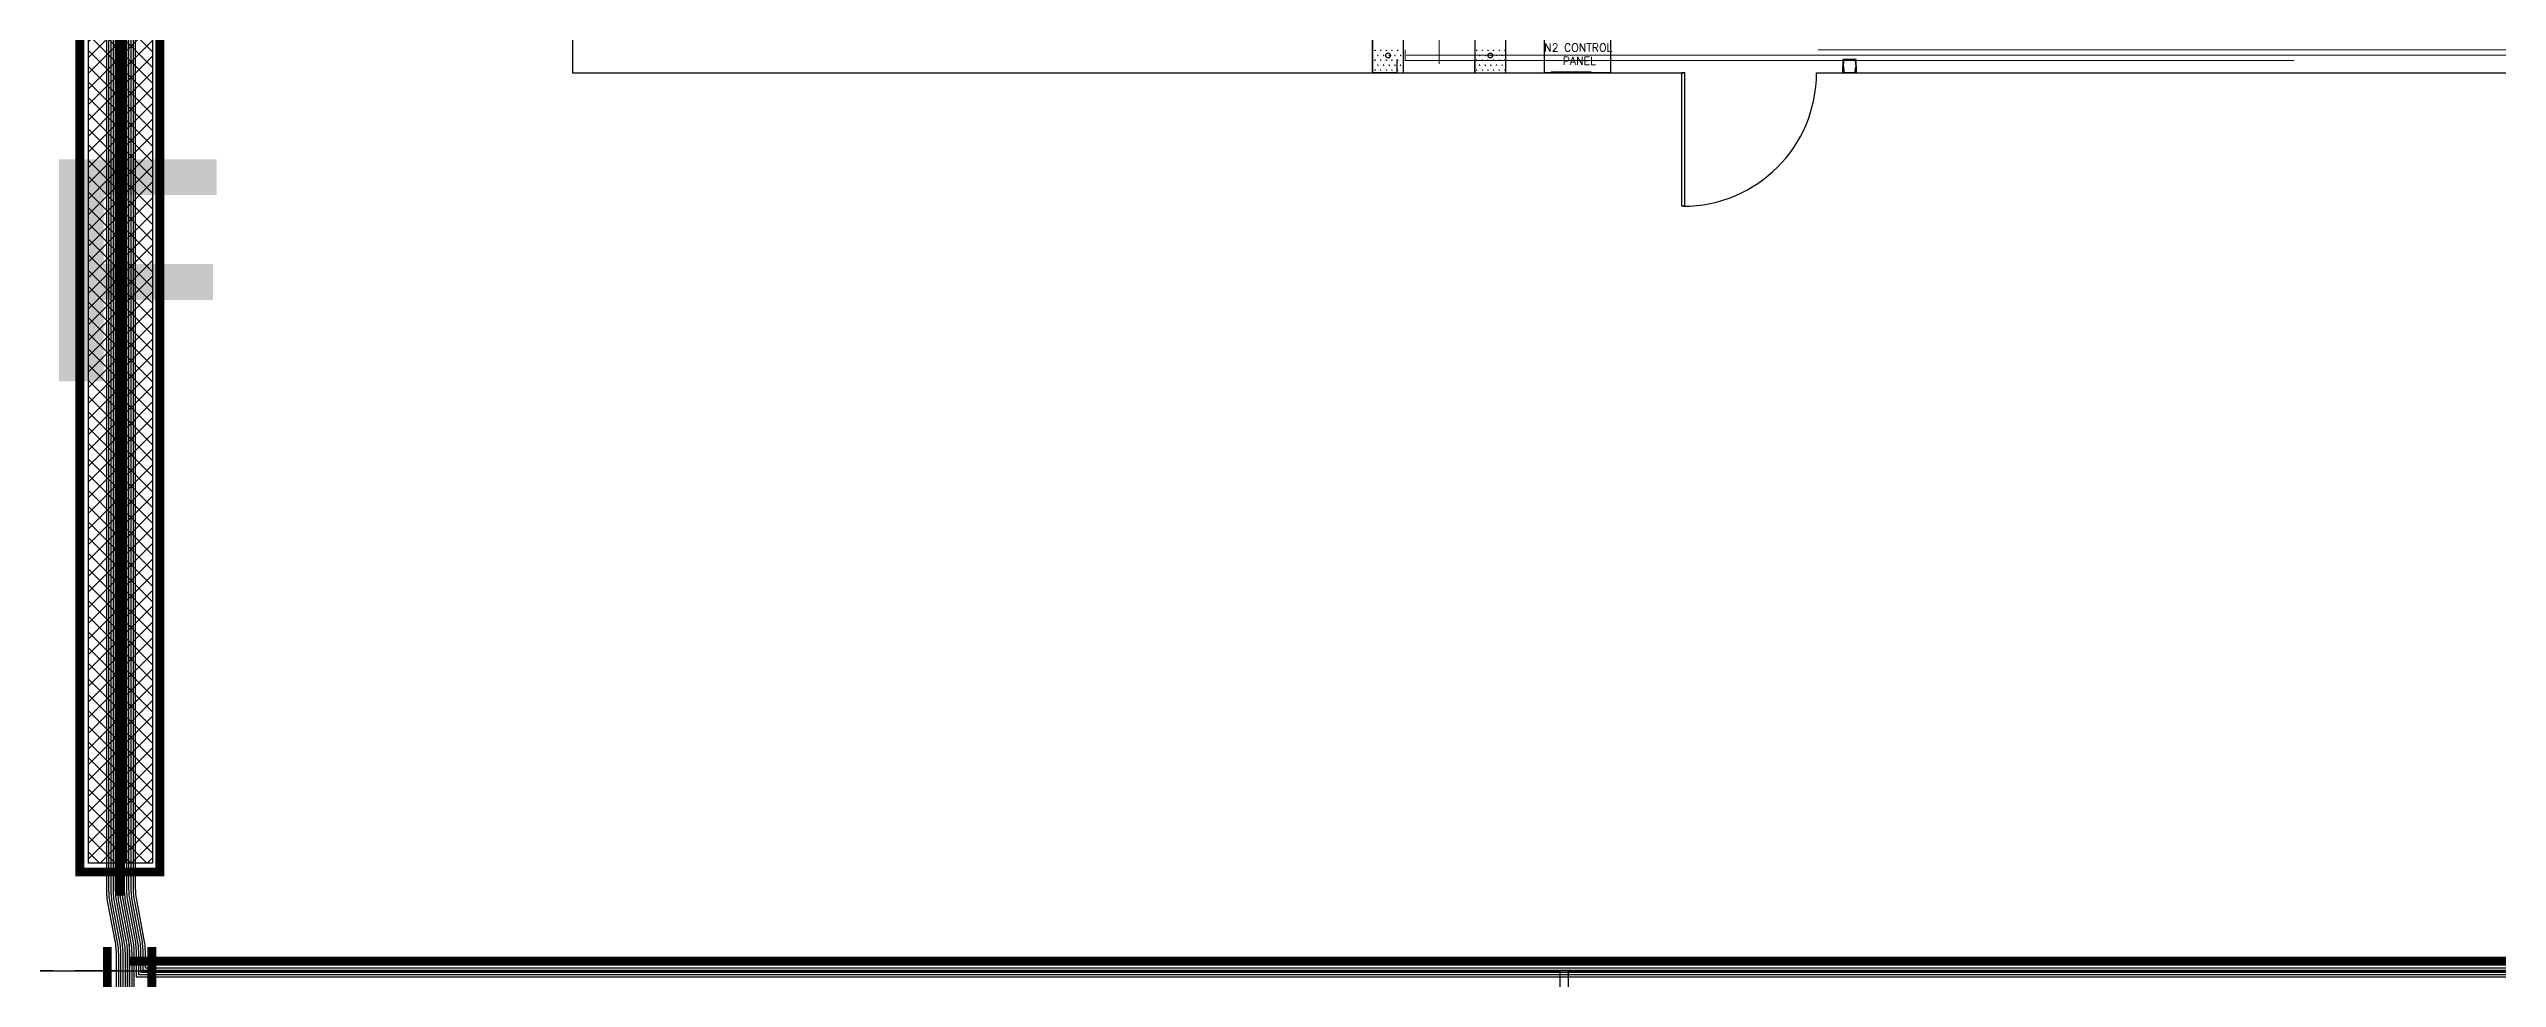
# Model space of a CAD drawing. Header units: metres. Extents: x 530339 to 530792, y 2674872 to 2675147.
# Drawn here: x 530548.4 to 530575.93, y 2674981.5 to 2674991.95 of the extents above; entities that cross this region are included whole.
import ezdxf
from ezdxf.enums import TextEntityAlignment as Align

# ---------------------------------------------------------------- set-up
doc = ezdxf.new("R2010")
doc.units = ezdxf.units.M
for name, pattern in [('CENTER', [2, 1.25, -0.25, 0.25, -0.25]), ('CENTER2', [1.125, 0.75, -0.125, 0.125, -0.125]), ('DASHED', [0.75, 0.5, -0.25]), ('HIDDEN', [0.375, 0.25, -0.125])]:
    doc.linetypes.add(name, pattern=pattern)
for name, color, linetype in [('300mm Hume Pipe', 74, 'Continuous'), ('E-Inverter Grouping', 2, 'Continuous'), ('Excavation', 7, 'Continuous'), ('IDT', 7, 'Continuous'), ('LT Cable(AG) INV to LT Panel BL-01', 2, 'Continuous'), ('Messenger Wire Block-01 (Master Path)', 30, 'Continuous'), ('Messenger Wire Block-01 (MW Path)', 191, 'Continuous'), ('Messenger Wire Exc Link', 7, 'Continuous'), ('MMS Table Block-01', 8, 'Continuous'), ('Section Marking BL-01', 2, 'Continuous'), ('Trench (AC)-BL01', 14, 'Continuous')]:
    doc.layers.add(name, color=color, linetype=linetype)
doc.styles.add('BoldTextStyle', font='arialbd.ttf')
doc.styles.add('RomanS', font='romans.shx')
doc.styles.get("Standard").update_dxf_attribs({"font": 'Adani Regular.ttf'})
doc.linetypes.add('FOUNDATION LAYOUT$0$FENCELINE1', pattern='A,6.35,-2.54,[133,ltypeshp.shx,S=2.54,R=0,X=-2.54,Y=0],-2.54,25.4', length=36.83)
pattern_1 = [(45, (-2272.34, 956.40412), (-0.0883883476483, 0.0883883476483), []), (135, (-2272.34, 956.40412), (-0.0883883476483, -0.0883883476483), [])]

# ---------------------------------------------------------------- blocks, each defined once
blk = doc.blocks.new('MMS Table (32.292 x 4.788)')
at = {"color": 0}
blk.add_lwpolyline([(0, -0.002), (0, 4.786), (32.292, 4.786), (32.292, -0.002)], close=True, dxfattribs=at)
at = {"color": 7}
blk.add_attdef('ID1', text='', height=1.8, dxfattribs=at).set_placement((16.146, 2.392), align=Align.MIDDLE_CENTER)
blk = doc.blocks.new('IDT')
at = {"layer": 'IDT', "linetype": 'Continuous'}
for p, q in [((21.394, 23.986), (21.427, 23.986)), ((21.394, 22.486), (21.427, 22.486))]:
    blk.add_line(p, q, dxfattribs=at)
at = {"layer": 'IDT'}
for p, q in [((21.394, 23.986), (21.394, 22.486)), ((21.427, 23.986), (21.427, 22.486))]:
    blk.add_line(p, q, dxfattribs=at)
at = {"layer": 'IDT', "color": 8, "linetype": 'DASHED', "lineweight": 0, "ltscale": 20}
for p, q in [((24.537, 22.345), (9.893, 22.345)), ((24.537, 22.345), (9.893, 22.345)), ((24.537, 22.225), (24.537, 22.345)), ((24.537, 22.225), (24.537, 22.345)), ((9.893, 22.225), (24.537, 22.225)), ((9.893, 22.225), (24.537, 22.225))]:
    blk.add_line(p, q, dxfattribs=at)
at = {"layer": 'IDT', "color": 3}
for p, q in [((19.465, 22.411), (19.465, 22.486)), ((19.465, 22.486), (19.615, 22.486)), ((19.465, 22.411), (19.465, 22.411)), ((19.465, 22.411), (19.465, 22.336)), ((19.465, 22.411), (19.465, 22.411)), ((19.465, 22.336), (19.615, 22.336)), ((19.476, 22.471), (19.47, 22.416)), ((19.476, 22.351), (19.47, 22.407)), ((19.593, 22.48), (19.486, 22.48)), ((19.593, 22.342), (19.486, 22.342)), ((19.609, 22.416), (19.603, 22.471)), ((19.609, 22.407), (19.603, 22.351)), ((19.615, 22.411), (19.614, 22.411)), ((19.615, 22.411), (19.614, 22.411)), ((19.615, 22.486), (19.615, 22.411)), ((19.615, 22.336), (19.615, 22.411))]:
    blk.add_line(p, q, dxfattribs=at)
at = {"layer": 'IDT', "color": 7, "ltscale": 0.1}
for p, q in [((22.974, 22.481), (22.224, 22.481)), ((22.224, 22.481), (22.224, 22.081)), ((22.447, 22.479), (22.897, 22.479)), ((22.974, 22.081), (22.974, 22.481))]:
    blk.add_line(p, q, dxfattribs=at)
at = {"layer": 'IDT', "color": 8}
for p, q in [((23.405, 22.485), (23.405, 21.685)), ((23.755, 22.485), (23.405, 22.485)), ((23.755, 21.685), (23.755, 22.485)), ((24.555, 22.485), (24.555, 21.685)), ((24.905, 22.485), (24.555, 22.485)), ((24.905, 21.685), (24.905, 22.485))]:
    blk.add_line(p, q, dxfattribs=at)
at = {"layer": 'IDT', "color": 8, "linetype": 'HIDDEN', "ltscale": 2}
for p, q in [((23.406, 22.486), (23.406, 21.686)), ((23.756, 22.486), (23.406, 22.486)), ((23.406, 22.486), (23.406, 21.686)), ((23.756, 22.486), (23.406, 22.486)), ((23.756, 22.486), (23.756, 22.336)), ((23.756, 22.486), (23.756, 22.336)), ((24.626, 22.486), (24.906, 22.486)), ((24.626, 22.486), (24.626, 22.336)), ((24.626, 22.486), (24.906, 22.486)), ((24.626, 22.486), (24.626, 22.336)), ((24.906, 22.486), (24.906, 21.686)), ((24.906, 22.486), (24.906, 21.686))]:
    blk.add_line(p, q, dxfattribs=at)
at = {"layer": 'IDT', "color": 8, "linetype": 'Continuous'}
for p, q in [((23.413, 22.453), (23.421, 22.453)), ((23.413, 22.343), (23.421, 22.343)), ((23.415, 22.453), (23.414, 22.455)), ((23.415, 22.343), (23.414, 22.345)), ((23.416, 22.453), (23.416, 22.456)), ((23.416, 22.343), (23.416, 22.346)), ((23.417, 22.453), (23.417, 22.457)), ((23.417, 22.343), (23.417, 22.347)), ((23.418, 22.453), (23.418, 22.456)), ((23.418, 22.343), (23.418, 22.346)), ((23.419, 22.453), (23.42, 22.455)), ((23.419, 22.343), (23.42, 22.345)), ((23.447, 22.398), (23.445, 22.4)), ((23.445, 22.398), (23.452, 22.398)), ((23.448, 22.398), (23.448, 22.401)), ((23.449, 22.398), (23.449, 22.402)), ((23.45, 22.398), (23.45, 22.401)), ((23.451, 22.398), (23.452, 22.4)), ((23.476, 22.453), (23.484, 22.453)), ((23.476, 22.343), (23.484, 22.343)), ((23.478, 22.453), (23.477, 22.455)), ((23.478, 22.343), (23.477, 22.345)), ((23.479, 22.453), (23.479, 22.456)), ((23.479, 22.343), (23.479, 22.346)), ((23.48, 22.453), (23.48, 22.457)), ((23.48, 22.343), (23.48, 22.347)), ((23.481, 22.453), (23.481, 22.456)), ((23.481, 22.343), (23.481, 22.346)), ((23.482, 22.453), (23.484, 22.455)), ((23.482, 22.343), (23.484, 22.345)), ((23.508, 22.398), (23.516, 22.398)), ((23.51, 22.398), (23.509, 22.4)), ((23.511, 22.398), (23.511, 22.401)), ((23.512, 22.398), (23.512, 22.402)), ((23.513, 22.398), (23.513, 22.401)), ((23.514, 22.398), (23.515, 22.4)), ((23.54, 22.453), (23.548, 22.453)), ((23.54, 22.343), (23.548, 22.343)), ((23.542, 22.453), (23.541, 22.455)), ((23.542, 22.343), (23.541, 22.345)), ((23.543, 22.453), (23.543, 22.456)), ((23.543, 22.343), (23.543, 22.346)), ((23.544, 22.453), (23.544, 22.457)), ((23.544, 22.343), (23.544, 22.347)), ((23.545, 22.453), (23.545, 22.456)), ((23.545, 22.343), (23.545, 22.346)), ((23.546, 22.453), (23.547, 22.455)), ((23.546, 22.343), (23.547, 22.345)), ((23.574, 22.398), (23.572, 22.4)), ((23.572, 22.398), (23.579, 22.398)), ((23.575, 22.398), (23.575, 22.401)), ((23.576, 22.398), (23.576, 22.402)), ((23.577, 22.398), (23.577, 22.401)), ((23.578, 22.398), (23.579, 22.4)), ((23.603, 22.453), (23.611, 22.453)), ((23.603, 22.343), (23.611, 22.343)), ((23.605, 22.453), (23.604, 22.455)), ((23.605, 22.343), (23.604, 22.345)), ((23.606, 22.453), (23.606, 22.456)), ((23.606, 22.343), (23.606, 22.346)), ((23.607, 22.453), (23.607, 22.457)), ((23.607, 22.343), (23.607, 22.347)), ((23.608, 22.453), (23.608, 22.456)), ((23.608, 22.343), (23.608, 22.346)), ((23.609, 22.453), (23.611, 22.455)), ((23.609, 22.343), (23.611, 22.345)), ((23.635, 22.398), (23.643, 22.398)), ((23.637, 22.398), (23.636, 22.4)), ((23.638, 22.398), (23.638, 22.401)), ((23.639, 22.398), (23.639, 22.402)), ((23.64, 22.398), (23.64, 22.401)), ((23.641, 22.398), (23.642, 22.4)), ((23.667, 22.453), (23.675, 22.453)), ((23.667, 22.343), (23.675, 22.343)), ((23.669, 22.453), (23.668, 22.455)), ((23.669, 22.343), (23.668, 22.345)), ((23.67, 22.453), (23.67, 22.456)), ((23.67, 22.343), (23.67, 22.346)), ((23.671, 22.453), (23.671, 22.457)), ((23.671, 22.343), (23.671, 22.347)), ((23.672, 22.453), (23.672, 22.456)), ((23.672, 22.343), (23.672, 22.346)), ((23.673, 22.453), (23.674, 22.455)), ((23.673, 22.343), (23.674, 22.345)), ((23.701, 22.398), (23.699, 22.4)), ((23.699, 22.398), (23.706, 22.398)), ((23.702, 22.398), (23.702, 22.401)), ((23.703, 22.398), (23.703, 22.402)), ((23.704, 22.398), (23.704, 22.401)), ((23.705, 22.398), (23.706, 22.4)), ((23.73, 22.453), (23.738, 22.453)), ((23.73, 22.343), (23.738, 22.343)), ((23.732, 22.453), (23.731, 22.455)), ((23.732, 22.343), (23.731, 22.345)), ((23.733, 22.453), (23.733, 22.456)), ((23.733, 22.343), (23.733, 22.346)), ((23.734, 22.453), (23.734, 22.457)), ((23.734, 22.343), (23.734, 22.347)), ((23.735, 22.453), (23.735, 22.456)), ((23.735, 22.343), (23.735, 22.346)), ((23.736, 22.453), (23.738, 22.455)), ((23.736, 22.343), (23.738, 22.345)), ((24.556, 22.453), (24.564, 22.453)), ((24.556, 22.343), (24.564, 22.343)), ((24.558, 22.453), (24.557, 22.455)), ((24.558, 22.343), (24.557, 22.345)), ((24.559, 22.453), (24.559, 22.456)), ((24.559, 22.343), (24.559, 22.346)), ((24.56, 22.453), (24.56, 22.457)), ((24.56, 22.343), (24.56, 22.347)), ((24.561, 22.453), (24.561, 22.456)), ((24.561, 22.343), (24.561, 22.346)), ((24.562, 22.453), (24.563, 22.455)), ((24.562, 22.343), (24.563, 22.345)), ((24.59, 22.398), (24.588, 22.4)), ((24.588, 22.398), (24.595, 22.398)), ((24.591, 22.398), (24.591, 22.401)), ((24.592, 22.398), (24.592, 22.402)), ((24.593, 22.398), (24.593, 22.401)), ((24.594, 22.398), (24.595, 22.4)), ((24.619, 22.453), (24.627, 22.453)), ((24.619, 22.343), (24.627, 22.343)), ((24.621, 22.453), (24.62, 22.455)), ((24.621, 22.343), (24.62, 22.345)), ((24.622, 22.453), (24.622, 22.456)), ((24.622, 22.343), (24.622, 22.346)), ((24.623, 22.453), (24.623, 22.457)), ((24.623, 22.343), (24.623, 22.347)), ((24.624, 22.453), (24.624, 22.456)), ((24.624, 22.343), (24.624, 22.346)), ((24.625, 22.453), (24.627, 22.455)), ((24.625, 22.343), (24.627, 22.345)), ((24.651, 22.398), (24.659, 22.398)), ((24.653, 22.398), (24.652, 22.4)), ((24.654, 22.398), (24.654, 22.401)), ((24.655, 22.398), (24.655, 22.402)), ((24.656, 22.398), (24.656, 22.401)), ((24.657, 22.398), (24.658, 22.4)), ((24.683, 22.453), (24.691, 22.453)), ((24.683, 22.343), (24.691, 22.343)), ((24.685, 22.453), (24.684, 22.455)), ((24.685, 22.343), (24.684, 22.345)), ((24.686, 22.453), (24.686, 22.456)), ((24.686, 22.343), (24.686, 22.346)), ((24.687, 22.453), (24.687, 22.457)), ((24.687, 22.343), (24.687, 22.347)), ((24.688, 22.453), (24.688, 22.456)), ((24.688, 22.343), (24.688, 22.346)), ((24.689, 22.453), (24.69, 22.455)), ((24.689, 22.343), (24.69, 22.345)), ((24.717, 22.398), (24.715, 22.4)), ((24.715, 22.398), (24.722, 22.398)), ((24.718, 22.398), (24.718, 22.401)), ((24.719, 22.398), (24.719, 22.402)), ((24.72, 22.398), (24.72, 22.401)), ((24.721, 22.398), (24.722, 22.4)), ((24.746, 22.453), (24.754, 22.453)), ((24.746, 22.343), (24.754, 22.343)), ((24.748, 22.453), (24.747, 22.455)), ((24.748, 22.343), (24.747, 22.345)), ((24.749, 22.453), (24.749, 22.456)), ((24.749, 22.343), (24.749, 22.346)), ((24.75, 22.453), (24.75, 22.457)), ((24.75, 22.343), (24.75, 22.347)), ((24.751, 22.453), (24.751, 22.456)), ((24.751, 22.343), (24.751, 22.346)), ((24.752, 22.453), (24.754, 22.455)), ((24.752, 22.343), (24.754, 22.345)), ((24.778, 22.398), (24.786, 22.398)), ((24.78, 22.398), (24.779, 22.4)), ((24.781, 22.398), (24.781, 22.401)), ((24.782, 22.398), (24.782, 22.402)), ((24.783, 22.398), (24.783, 22.401)), ((24.784, 22.398), (24.785, 22.4)), ((24.81, 22.453), (24.818, 22.453)), ((24.81, 22.343), (24.818, 22.343)), ((24.812, 22.453), (24.811, 22.455)), ((24.812, 22.343), (24.811, 22.345)), ((24.813, 22.453), (24.813, 22.456)), ((24.813, 22.343), (24.813, 22.346)), ((24.814, 22.453), (24.814, 22.457)), ((24.814, 22.343), (24.814, 22.347)), ((24.815, 22.453), (24.815, 22.456)), ((24.815, 22.343), (24.815, 22.346)), ((24.816, 22.453), (24.817, 22.455)), ((24.816, 22.343), (24.817, 22.345)), ((24.844, 22.398), (24.842, 22.4)), ((24.842, 22.398), (24.849, 22.398)), ((24.845, 22.398), (24.845, 22.401)), ((24.846, 22.398), (24.846, 22.402)), ((24.847, 22.398), (24.847, 22.401)), ((24.848, 22.398), (24.849, 22.4)), ((24.873, 22.453), (24.881, 22.453)), ((24.873, 22.343), (24.881, 22.343)), ((24.875, 22.453), (24.874, 22.455)), ((24.875, 22.343), (24.874, 22.345)), ((24.876, 22.453), (24.876, 22.456)), ((24.876, 22.343), (24.876, 22.346)), ((24.877, 22.453), (24.877, 22.457)), ((24.877, 22.343), (24.877, 22.347)), ((24.878, 22.453), (24.878, 22.456)), ((24.878, 22.343), (24.878, 22.346)), ((24.879, 22.453), (24.881, 22.455)), ((24.879, 22.343), (24.881, 22.345)), ((24.905, 22.398), (24.905, 22.398)), ((23.413, 22.233), (23.421, 22.233)), ((23.415, 22.233), (23.414, 22.235)), ((23.416, 22.233), (23.416, 22.236)), ((23.417, 22.233), (23.417, 22.237)), ((23.418, 22.233), (23.418, 22.236)), ((23.419, 22.233), (23.42, 22.235)), ((23.447, 22.288), (23.445, 22.29)), ((23.445, 22.288), (23.452, 22.288)), ((23.448, 22.288), (23.448, 22.291)), ((23.449, 22.288), (23.449, 22.292)), ((23.45, 22.288), (23.45, 22.291)), ((23.451, 22.288), (23.452, 22.29)), ((23.476, 22.233), (23.484, 22.233)), ((23.478, 22.233), (23.477, 22.235)), ((23.479, 22.233), (23.479, 22.236)), ((23.48, 22.233), (23.48, 22.237)), ((23.481, 22.233), (23.481, 22.236)), ((23.482, 22.233), (23.484, 22.235)), ((23.508, 22.288), (23.516, 22.288)), ((23.51, 22.288), (23.509, 22.29)), ((23.511, 22.288), (23.511, 22.291)), ((23.512, 22.288), (23.512, 22.292)), ((23.513, 22.288), (23.513, 22.291)), ((23.514, 22.288), (23.515, 22.29)), ((23.54, 22.233), (23.548, 22.233)), ((23.542, 22.233), (23.541, 22.235)), ((23.543, 22.233), (23.543, 22.236)), ((23.544, 22.233), (23.544, 22.237)), ((23.545, 22.233), (23.545, 22.236)), ((23.546, 22.233), (23.547, 22.235)), ((23.574, 22.288), (23.572, 22.29)), ((23.572, 22.288), (23.579, 22.288)), ((23.575, 22.288), (23.575, 22.291)), ((23.576, 22.288), (23.576, 22.292)), ((23.577, 22.288), (23.577, 22.291)), ((23.578, 22.288), (23.579, 22.29)), ((23.603, 22.233), (23.611, 22.233)), ((23.605, 22.233), (23.604, 22.235)), ((23.606, 22.233), (23.606, 22.236)), ((23.607, 22.233), (23.607, 22.237)), ((23.608, 22.233), (23.608, 22.236)), ((23.609, 22.233), (23.611, 22.235)), ((23.635, 22.288), (23.643, 22.288)), ((23.637, 22.288), (23.636, 22.29)), ((23.638, 22.288), (23.638, 22.291)), ((23.639, 22.288), (23.639, 22.292)), ((23.64, 22.288), (23.64, 22.291)), ((23.641, 22.288), (23.642, 22.29)), ((23.667, 22.233), (23.675, 22.233)), ((23.669, 22.233), (23.668, 22.235)), ((23.67, 22.233), (23.67, 22.236)), ((23.671, 22.233), (23.671, 22.237)), ((23.672, 22.233), (23.672, 22.236)), ((23.673, 22.233), (23.674, 22.235)), ((23.701, 22.288), (23.699, 22.29)), ((23.699, 22.288), (23.706, 22.288)), ((23.702, 22.288), (23.702, 22.291)), ((23.703, 22.288), (23.703, 22.292)), ((23.704, 22.288), (23.704, 22.291)), ((23.705, 22.288), (23.706, 22.29)), ((23.73, 22.233), (23.738, 22.233)), ((23.732, 22.233), (23.731, 22.235)), ((23.733, 22.233), (23.733, 22.236)), ((23.734, 22.233), (23.734, 22.237)), ((23.735, 22.233), (23.735, 22.236)), ((23.736, 22.233), (23.738, 22.235)), ((24.556, 22.233), (24.564, 22.233)), ((24.558, 22.233), (24.557, 22.235)), ((24.559, 22.233), (24.559, 22.236)), ((24.56, 22.233), (24.56, 22.237)), ((24.561, 22.233), (24.561, 22.236)), ((24.562, 22.233), (24.563, 22.235)), ((24.59, 22.288), (24.588, 22.29)), ((24.588, 22.288), (24.595, 22.288)), ((24.591, 22.288), (24.591, 22.291)), ((24.592, 22.288), (24.592, 22.292)), ((24.593, 22.288), (24.593, 22.291)), ((24.594, 22.288), (24.595, 22.29)), ((24.619, 22.233), (24.627, 22.233)), ((24.621, 22.233), (24.62, 22.235)), ((24.622, 22.233), (24.622, 22.236)), ((24.623, 22.233), (24.623, 22.237)), ((24.624, 22.233), (24.624, 22.236)), ((24.625, 22.233), (24.627, 22.235)), ((24.651, 22.288), (24.659, 22.288)), ((24.653, 22.288), (24.652, 22.29)), ((24.654, 22.288), (24.654, 22.291)), ((24.655, 22.288), (24.655, 22.292)), ((24.656, 22.288), (24.656, 22.291)), ((24.657, 22.288), (24.658, 22.29)), ((24.683, 22.233), (24.691, 22.233)), ((24.685, 22.233), (24.684, 22.235)), ((24.686, 22.233), (24.686, 22.236)), ((24.687, 22.233), (24.687, 22.237)), ((24.688, 22.233), (24.688, 22.236)), ((24.689, 22.233), (24.69, 22.235)), ((24.717, 22.288), (24.715, 22.29)), ((24.715, 22.288), (24.722, 22.288)), ((24.718, 22.288), (24.718, 22.291)), ((24.719, 22.288), (24.719, 22.292)), ((24.72, 22.288), (24.72, 22.291)), ((24.721, 22.288), (24.722, 22.29)), ((24.746, 22.233), (24.754, 22.233)), ((24.748, 22.233), (24.747, 22.235)), ((24.749, 22.233), (24.749, 22.236)), ((24.75, 22.233), (24.75, 22.237)), ((24.751, 22.233), (24.751, 22.236)), ((24.752, 22.233), (24.754, 22.235)), ((24.778, 22.288), (24.786, 22.288)), ((24.78, 22.288), (24.779, 22.29)), ((24.781, 22.288), (24.781, 22.291)), ((24.782, 22.288), (24.782, 22.292)), ((24.783, 22.288), (24.783, 22.291)), ((24.784, 22.288), (24.785, 22.29)), ((24.81, 22.233), (24.818, 22.233)), ((24.812, 22.233), (24.811, 22.235)), ((24.813, 22.233), (24.813, 22.236)), ((24.814, 22.233), (24.814, 22.237)), ((24.815, 22.233), (24.815, 22.236)), ((24.816, 22.233), (24.817, 22.235)), ((24.844, 22.288), (24.842, 22.29)), ((24.842, 22.288), (24.849, 22.288)), ((24.845, 22.288), (24.845, 22.291)), ((24.846, 22.288), (24.846, 22.292)), ((24.847, 22.288), (24.847, 22.291)), ((24.848, 22.288), (24.849, 22.29)), ((24.873, 22.233), (24.881, 22.233)), ((24.875, 22.233), (24.874, 22.235)), ((24.876, 22.233), (24.876, 22.236)), ((24.877, 22.233), (24.877, 22.237)), ((24.878, 22.233), (24.878, 22.236)), ((24.879, 22.233), (24.881, 22.235)), ((24.905, 22.288), (24.905, 22.288))]:
    blk.add_line(p, q, dxfattribs=at)
at = {"layer": 'IDT', "color": 8, "linetype": 'CENTER', "lineweight": 0, "ltscale": 100}
blk.add_line((24.156, 20.983), (24.156, 22.383), dxfattribs=at)
at = {"layer": 'IDT', "color": 8, "linetype": 'CENTER2', "lineweight": 0, "ltscale": 500}
blk.add_line((24.527, 22.285), (9.893, 22.285), dxfattribs=at)
blk.add_line((24.527, 22.285), (9.893, 22.285), dxfattribs=at)
at = {"layer": 'IDT', "color": 243, "linetype": 'DASHED'}
blk.add_lwpolyline([(45.5, 32.586), (45.5, -4.032), (0, -4.032), (0, 32.586)], close=True, dxfattribs=at)
at = {"layer": 'IDT', "color": 7, "linetype": 'FOUNDATION LAYOUT$0$FENCELINE1', "ltscale": 0.01}
for points in [[(19.911, 22.485), (11.801, 22.485), (11.801, 6.21), (19.731, 6.21), (25.552, 6.21), (25.552, 9.06)], [(33.902, 18.41), (33.902, 22.485), (21.411, 22.485)]]:
    blk.add_lwpolyline(points, dxfattribs=at)
at = {"layer": 'IDT', "color": 8}
for centre in [(23.58, 22.29), (24.73, 22.29)]:
    blk.add_circle(centre, 0.0271, dxfattribs=at)
at = {"layer": 'IDT'}
blk.add_arc((21.411, 22.486), 1.5, 90, 180, dxfattribs=at)
at = {"layer": 'IDT', "color": 3}
for centre, radius, start, end in [((19.465, 22.416), 0.005, 270, 354), ((19.465, 22.406), 0.005, 6, 90), ((19.486, 22.47), 0.01, 90, 174), ((19.486, 22.352), 0.01, 186, 270), ((19.593, 22.47), 0.01, 6, 90), ((19.593, 22.352), 0.01, 270, 354), ((19.614, 22.416), 0.005, 186, 270), ((19.614, 22.406), 0.005, 90, 174)]:
    blk.add_arc(centre, radius, start, end, dxfattribs=at)
at = {"layer": 'IDT', "color": 7, "style": 'RomanS'}
for s, p in [(' PANEL', (22.828, 22.396)), ('N2 CONTROL', (22.975, 22.246))]:
    blk.add_text(s, height=0.09, rotation=180, dxfattribs=at).set_placement(p)

msp = doc.modelspace()

# ---------------------------------------------------------------- hatches: boundary and pattern name
at = {"layer": '300mm Hume Pipe'}
h = msp.add_hatch(dxfattribs=at)
h.set_pattern_fill('ANSI37', color=74)
h.set_pattern_definition(pattern_1)
edge = h.paths.add_edge_path(flags=17)
edge.add_line((530546.375, 2674982.809), (530546.675, 2674982.809))
edge.add_line((530546.675, 2674982.809), (530546.678, 2675001.349))
edge.add_arc((530547.578, 2675001.349), 0.9, 90, 179.9951, ccw=False)
edge.add_line((530547.578, 2675002.249), (530553.15, 2675002.249))
edge.add_line((530553.15, 2675002.249), (530553.15, 2675002.549))
edge.add_line((530553.15, 2675002.549), (530547.278, 2675002.549))
edge.add_arc((530547.278, 2675001.649), 0.9, 90, 179.9951)
edge.add_line((530546.378, 2675001.649), (530546.375, 2674982.809))
edge = h.paths.add_edge_path()
edge.add_line((530553.15, 2675002.609), (530553.15, 2675002.909))
edge.add_line((530553.15, 2675002.909), (530546.918, 2675002.909))
edge.add_arc((530546.918, 2675002.009), 0.9, 90, 179.9952)
edge.add_line((530546.018, 2675002.009), (530546.015, 2674982.809))
edge.add_line((530546.015, 2674982.809), (530546.315, 2674982.809))
edge.add_line((530546.315, 2674982.809), (530546.318, 2675001.709))
edge.add_arc((530547.218, 2675001.709), 0.9, 90, 179.9952, ccw=False)
edge.add_line((530547.218, 2675002.609), (530553.15, 2675002.609))
h = msp.add_hatch(dxfattribs=at)
h.set_pattern_fill('ANSI37', color=74)
h.set_pattern_definition(pattern_1)
edge = h.paths.add_edge_path()
edge.add_line((530548.845, 2674982.789), (530548.845, 2675000.129))
edge.add_arc((530549.745, 2675000.129), 0.9, 90, 180, ccw=False)
edge.add_line((530549.745, 2675001.029), (530553.148, 2675001.029))
edge.add_line((530553.148, 2675001.029), (530553.148, 2675000.729))
edge.add_line((530553.148, 2675000.729), (530550.045, 2675000.729))
edge.add_arc((530550.045, 2674999.829), 0.9, 90, 180)
edge.add_line((530549.145, 2674999.829), (530549.145, 2674982.789))
edge.add_line((530549.145, 2674982.789), (530548.845, 2674982.789))
edge = h.paths.add_edge_path(flags=17)
edge.add_line((530549.265, 2674982.789), (530549.265, 2674999.745))
edge.add_arc((530550.165, 2674999.745), 0.9, 90, 180, ccw=False)
edge.add_line((530550.165, 2675000.645), (530553.148, 2675000.645))
edge.add_line((530553.148, 2675000.645), (530553.148, 2675000.345))
edge.add_line((530553.148, 2675000.345), (530550.465, 2675000.345))
edge.add_arc((530550.465, 2674999.445), 0.9, 90, 180)
edge.add_line((530549.565, 2674999.445), (530549.565, 2674982.789))
edge.add_line((530549.565, 2674982.789), (530549.265, 2674982.789))

# ---------------------------------------------------------------- linework, layer by layer
at = {"layer": '300mm Hume Pipe', "color": 74}
for points in [[(530548.845, 2674982.789), (530548.845, 2675000.129, -0.414214), (530549.745, 2675001.029), (530553.148, 2675001.029), (530553.148, 2675000.729), (530550.045, 2675000.729, 0.414214), (530549.145, 2674999.829), (530549.145, 2674982.789)], [(530549.265, 2674982.789), (530549.265, 2674999.745, -0.414214), (530550.165, 2675000.645), (530553.148, 2675000.645), (530553.148, 2675000.345), (530550.465, 2675000.345, 0.414214), (530549.565, 2674999.445), (530549.565, 2674982.789)]]:
    msp.add_lwpolyline(points, format="xyb", close=True, dxfattribs=at)
at = {"layer": 'E-Inverter Grouping', "color": 3}
for points in [[(530532.999, 2674981.575), (530565.391, 2674981.575), (530565.391, 2674954.291), (530500.707, 2674954.291), (530500.707, 2674996.575), (530532.999, 2674996.575)], [(530630.175, 2674954.291), (530565.491, 2674954.291), (530565.491, 2674981.575), (530597.883, 2674981.575), (530597.883, 2674996.575), (530630.175, 2674996.575)]]:
    msp.add_lwpolyline(points, close=True, dxfattribs=at)
at = {"layer": 'Excavation', "color": 3, "const_width": 0.1}
msp.add_lwpolyline([(530555.219, 2675001.31), (530553.27, 2675000.679), (530549.195, 2675000.679), (530549.195, 2674982.422)], dxfattribs=at)
at = {"layer": 'LT Cable(AG) INV to LT Panel BL-01', "color": 5}
for points in [[(530560.296, 2675000.956), (530554.672, 2675000.956, 0.078431), (530554.395, 2675000.912), (530553.425, 2675000.598, -0.078431), (530553.148, 2675000.554), (530550.22, 2675000.554, 0.414214), (530549.32, 2674999.654), (530549.32, 2674982.518, 0.047202), (530549.336, 2674982.35), (530549.414, 2674981.941, -0.047202), (530549.43, 2674981.772), (530549.43, 2674981.56), (530598.564, 2674981.56, 0.414214), (530599.464, 2674982.46), (530599.464, 2675010.66, -0.414214), (530600.364, 2675011.56), (530724.809, 2675011.56, 0.414214), (530725.709, 2675012.46), (530725.709, 2675012.69)], [(530560.296, 2675000.931), (530554.676, 2675000.931, 0.078431), (530554.399, 2675000.887), (530553.429, 2675000.573, -0.078431), (530553.152, 2675000.529), (530550.245, 2675000.529, 0.414214), (530549.345, 2674999.629), (530549.345, 2674982.521, 0.047202), (530549.361, 2674982.352), (530549.439, 2674981.943, -0.047202), (530549.455, 2674981.774), (530549.455, 2674981.585), (530598.539, 2674981.585, 0.414214), (530599.439, 2674982.485), (530599.439, 2675010.685, -0.414214), (530600.339, 2675011.585), (530627.633, 2675011.585, 0.414214), (530628.533, 2675012.485), (530628.533, 2675012.69)], [(530557.165, 2675001.504), (530555.472, 2675001.504, 0.078431), (530555.194, 2675001.46), (530553.382, 2675000.873, -0.078431), (530553.105, 2675000.829), (530549.945, 2675000.829, 0.414214), (530549.045, 2674999.929), (530549.045, 2674982.492, 0.047202), (530549.061, 2674982.324), (530549.139, 2674981.915, -0.047202), (530549.155, 2674981.746), (530549.155, 2674884.685, 0.414214), (530550.055, 2674883.785), (530724.809, 2674883.785, 0.414214), (530725.709, 2674884.685), (530725.709, 2674885.19)], [(530557.165, 2675001.479), (530555.476, 2675001.479, 0.078431), (530555.198, 2675001.435), (530553.386, 2675000.848, -0.078431), (530553.109, 2675000.804), (530549.97, 2675000.804, 0.414214), (530549.07, 2674999.904), (530549.07, 2674982.495, 0.047202), (530549.086, 2674982.326), (530549.164, 2674981.917, -0.047202), (530549.18, 2674981.748), (530549.18, 2674884.71, 0.414214), (530550.08, 2674883.81), (530627.633, 2674883.81, 0.414214), (530628.533, 2674884.71), (530628.533, 2674885.19)], [(530556.148, 2675001.181), (530554.637, 2675001.181, 0.078431), (530554.36, 2675001.137), (530553.39, 2675000.823, -0.078431), (530553.112, 2675000.779), (530549.995, 2675000.779, 0.414214), (530549.095, 2674999.879), (530549.095, 2674982.497, 0.047202), (530549.111, 2674982.328), (530549.189, 2674981.92, -0.047202), (530549.205, 2674981.751), (530549.205, 2674884.735, 0.414214), (530550.105, 2674883.835), (530562.849, 2674883.835, 0.414214), (530563.749, 2674884.735), (530563.749, 2674885.19)], [(530556.148, 2675001.156), (530554.641, 2675001.156, 0.078431), (530554.364, 2675001.112), (530553.394, 2675000.798, -0.078431), (530553.116, 2675000.754), (530550.02, 2675000.754, 0.414214), (530549.12, 2674999.854), (530549.12, 2674982.5, 0.047202), (530549.136, 2674982.331), (530549.214, 2674981.922, -0.047202), (530549.23, 2674981.753), (530549.23, 2674907.26, 0.414214), (530550.13, 2674906.36), (530724.809, 2674906.36, 0.414214), (530725.709, 2674907.26), (530725.709, 2674907.69)], [(530556.148, 2675001.131), (530554.645, 2675001.131, 0.078431), (530554.368, 2675001.087), (530553.398, 2675000.773, -0.078431), (530553.12, 2675000.729), (530550.045, 2675000.729, 0.414214), (530549.145, 2674999.829), (530549.145, 2674982.502, 0.047202), (530549.161, 2674982.333), (530549.239, 2674981.924, -0.047202), (530549.255, 2674981.756), (530549.255, 2674907.285, 0.414214), (530550.155, 2674906.385), (530627.633, 2674906.385, 0.414214), (530628.533, 2674907.285), (530628.533, 2674907.69)], [(530556.148, 2675001.106), (530554.649, 2675001.106, 0.078431), (530554.372, 2675001.062), (530553.401, 2675000.748, -0.078431), (530553.124, 2675000.704), (530550.07, 2675000.704, 0.414214), (530549.17, 2674999.804), (530549.17, 2674982.504, 0.047202), (530549.186, 2674982.336), (530549.264, 2674981.927, -0.047202), (530549.28, 2674981.758), (530549.28, 2674937.31, 0.414214), (530550.18, 2674936.41), (530724.809, 2674936.41, 0.414214), (530725.709, 2674937.31), (530725.709, 2674937.69)], [(530558.139, 2675001.081), (530554.653, 2675001.081, 0.078431), (530554.375, 2675001.037), (530553.405, 2675000.723, -0.078431), (530553.128, 2675000.679), (530550.095, 2675000.679, 0.414214), (530549.195, 2674999.779), (530549.195, 2674982.507, 0.047202), (530549.211, 2674982.338), (530549.289, 2674981.929, -0.047202), (530549.305, 2674981.76), (530549.305, 2674937.335, 0.414214), (530550.205, 2674936.435), (530627.633, 2674936.435, 0.414214), (530628.533, 2674937.335), (530628.533, 2674937.69)], [(530558.139, 2675001.056), (530554.657, 2675001.056, 0.078431), (530554.379, 2675001.012), (530553.409, 2675000.698, -0.078431), (530553.132, 2675000.654), (530550.12, 2675000.654, 0.414214), (530549.22, 2674999.754), (530549.22, 2674982.509, 0.047202), (530549.236, 2674982.34), (530549.314, 2674981.931, -0.047202), (530549.33, 2674981.763), (530549.33, 2674937.36, 0.414214), (530550.23, 2674936.46), (530562.849, 2674936.46, 0.414214), (530563.749, 2674937.36), (530563.749, 2674937.69)], [(530558.139, 2675001.031), (530554.661, 2675001.031, 0.078431), (530554.383, 2675000.987), (530553.413, 2675000.673, -0.078431), (530553.136, 2675000.629), (530550.145, 2675000.629, 0.414214), (530549.245, 2674999.729), (530549.245, 2674982.511, 0.047202), (530549.261, 2674982.343), (530549.339, 2674981.934, -0.047202), (530549.355, 2674981.765), (530549.355, 2674959.885, 0.414214), (530550.255, 2674958.985), (530724.809, 2674958.985, 0.414214), (530725.709, 2674959.885), (530725.709, 2674960.19)], [(530558.139, 2675001.006), (530554.665, 2675001.006, 0.078431), (530554.387, 2675000.962), (530553.417, 2675000.648, -0.078431), (530553.14, 2675000.604), (530550.17, 2675000.604, 0.414214), (530549.27, 2674999.704), (530549.27, 2674982.514, 0.047202), (530549.286, 2674982.345), (530549.364, 2674981.936, -0.047202), (530549.38, 2674981.767), (530549.38, 2674981.51), (530724.809, 2674981.51, 0.414214), (530725.709, 2674982.41), (530725.709, 2674982.69)], [(530560.296, 2675000.981), (530554.668, 2675000.981, 0.078431), (530554.391, 2675000.937), (530553.421, 2675000.623, -0.078431), (530553.144, 2675000.579), (530550.195, 2675000.579, 0.414214), (530549.295, 2674999.679), (530549.295, 2674982.516, 0.047202), (530549.311, 2674982.347), (530549.389, 2674981.939, -0.047202), (530549.405, 2674981.77), (530549.405, 2674981.535), (530660.025, 2674981.535, 0.414214), (530660.925, 2674982.435), (530660.925, 2674982.69)], [(530560.296, 2675000.906), (530554.68, 2675000.906, 0.078431), (530554.403, 2675000.862), (530553.433, 2675000.548, -0.078431), (530553.156, 2675000.504), (530550.27, 2675000.504, 0.414214), (530549.37, 2674999.604), (530549.37, 2674982.523, 0.047202), (530549.386, 2674982.354), (530549.464, 2674981.946, -0.047202), (530549.48, 2674981.777), (530549.48, 2674981.61), (530595.241, 2674981.61, 0.414214), (530596.141, 2674982.51), (530596.141, 2674982.69)]]:
    msp.add_lwpolyline(points, format="xyb", dxfattribs=at)
at = {"layer": 'Messenger Wire Block-01 (Master Path)'}
msp.add_lwpolyline([(530549.305, 2674883.935), (530549.305, 2674981.845)], dxfattribs=at)
at = {"layer": 'Messenger Wire Block-01 (MW Path)', "const_width": 0.1}
for points in [[(530549.055, 2674883.935), (530549.055, 2674981.845)], [(530549.305, 2674981.685), (530596.141, 2674981.685)], [(530549.555, 2674936.435), (530549.555, 2674981.845)]]:
    msp.add_lwpolyline(points, dxfattribs=at)
at = {"layer": 'Messenger Wire Exc Link'}
msp.add_lwpolyline([(530549.195, 2674982.422), (530549.305, 2674981.845)], dxfattribs=at)
at = {"layer": 'Trench (AC)-BL01', "const_width": 0.1}
msp.add_lwpolyline([(530548.745, 2674982.689), (530548.745, 2675000.229, -0.414214), (530549.645, 2675001.129), (530553.27, 2675001.129), (530553.27, 2675000.229), (530550.545, 2675000.229, 0.414214), (530549.645, 2674999.329), (530549.645, 2674982.689)], format="xyb", close=True, dxfattribs=at)

# ---------------------------------------------------------------- block references
at = {"layer": 'IDT', "color": 8, "rotation": 180}
msp.add_blockref('IDT', (530588.191, 2675014.163), dxfattribs=at)
at = {"layer": 'MMS Table Block-01'}
for p in [(530533.099, 2674976.791), (530565.491, 2674976.791)]:
    msp.add_blockref('MMS Table (32.292 x 4.788)', p, dxfattribs=at)

# ---------------------------------------------------------------- texts
at = {"layer": 'Section Marking BL-01', "color": 94, "true_color": 0x00a500, "style": 'BoldTextStyle'}
msp.add_text('F', height=2.5, dxfattribs=at).set_placement((530549.345, 2674989.457), align=Align.MIDDLE_CENTER)

doc.saveas('drawing.dxf')
